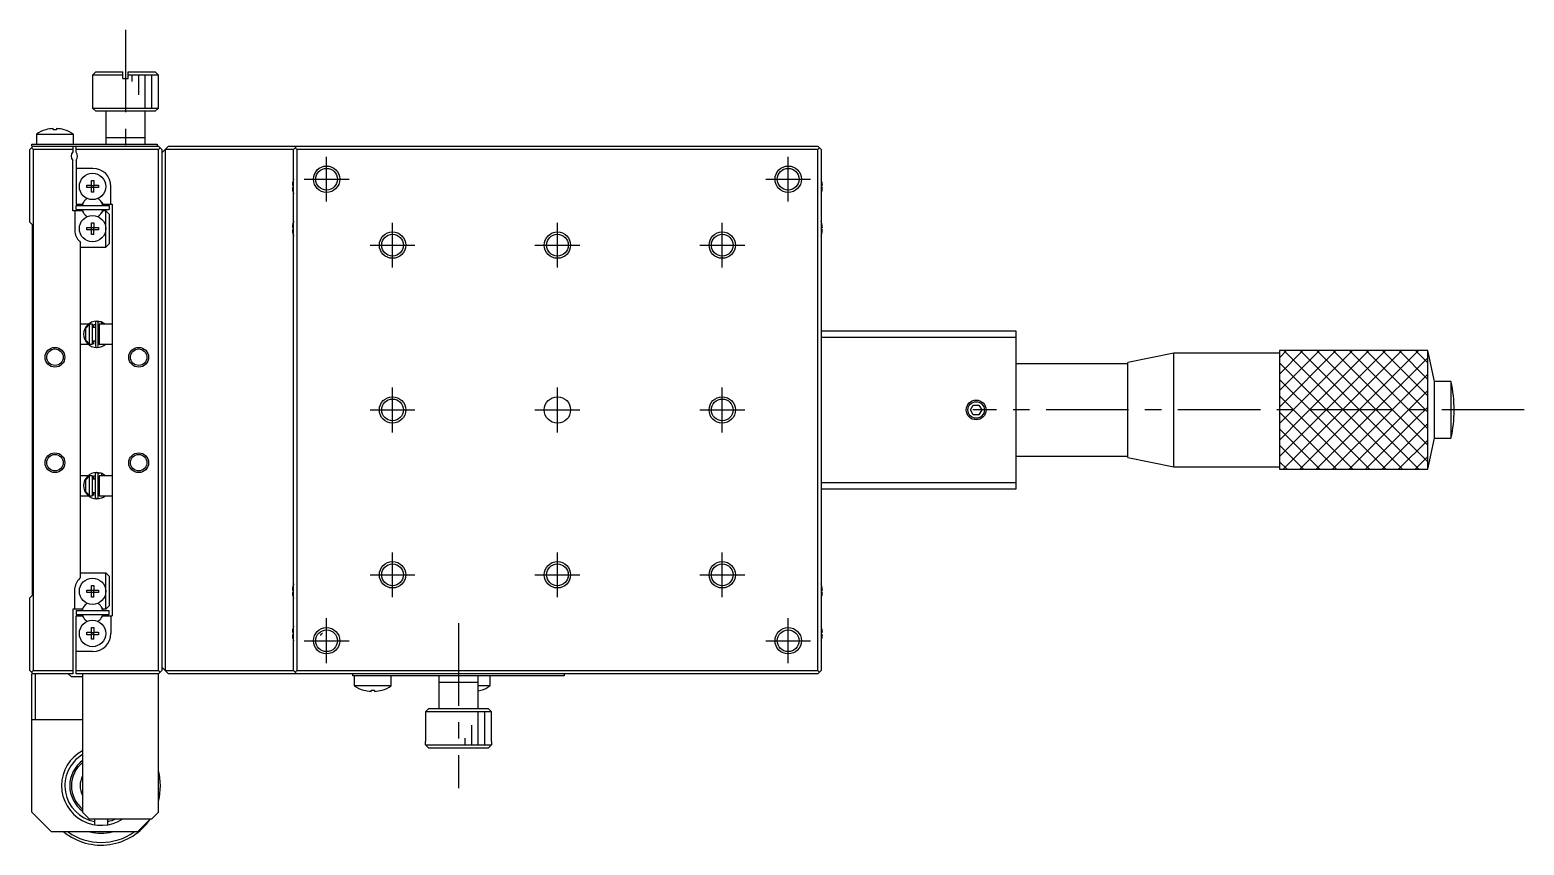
# Model space of a CAD drawing. Extents: x -465 to 395, y -48 to 622.
# Drawn here: x -394.2 to -167.6, y 263.3 to 386.9 of the extents above; entities that cross this region are included whole.
import ezdxf

# ---------------------------------------------------------------- set-up
doc = ezdxf.new("R2010")
doc.units = 0
doc.header["$LTSCALE"] = 10
doc.linetypes.add('CENTER', pattern=[2, 1.25, -0.25, 0.25, -0.25])
doc.layers.get('0').update_dxf_attribs({"linetype": 'CONTINUOUS'})
doc.layers.add('CENTER', color=1, linetype='CENTER')

msp = doc.modelspace()

# ---------------------------------------------------------------- linework, layer by layer
at = {"color": 7, "linetype": 'CONTINUOUS'}
for p, q in [((-384.178465, 380.580489), (-384.678465, 380.080489)), ((-380.078465, 380.080489), (-384.678465, 380.080489)), ((-384.678465, 380.080489), (-384.678465, 375.080489)), ((-384.178465, 380.580489), (-380.078465, 380.580489)), ((-380.078465, 379.580489), (-380.078465, 380.580489)), ((-380.078465, 379.580489), (-379.278465, 379.580489)), ((-379.278465, 380.580489), (-375.178465, 380.580489)), ((-379.278465, 379.580489), (-379.278465, 380.580489)), ((-374.678465, 380.080489), (-379.278465, 380.080489)), ((-374.678465, 380.080489), (-375.178465, 380.580489)), ((-374.678465, 375.080489), (-374.678465, 380.080489)), ((-384.678465, 375.080489), (-384.178465, 374.580489)), ((-384.678465, 375.080489), (-374.678465, 375.080489)), ((-375.178465, 374.580489), (-384.178465, 374.580489)), ((-382.678465, 374.580489), (-382.678465, 369.580489)), ((-376.678465, 369.580489), (-376.678465, 374.580489)), ((-375.178465, 374.580489), (-374.678465, 375.080489)), ((-391.777604, 371.773693), (-391.780613, 371.779862)), ((-390.638465, 371.773693), (-390.638465, 371.966951)), ((-390.118465, 371.773693), (-390.638465, 371.773693)), ((-390.118465, 371.966951), (-390.118465, 371.773693)), ((-388.976318, 371.779862), (-388.979326, 371.773693)), ((-393.878465, 369.280489), (-393.878465, 369.580489)), ((-393.878465, 369.580489), (-374.878465, 369.580489)), ((-393.178465, 371.122952), (-387.578465, 371.122952)), ((-393.178465, 371.122952), (-393.178465, 369.580489)), ((-387.578465, 369.580489), (-387.578465, 371.122952)), ((-376.678465, 370.580489), (-382.678465, 370.580489)), ((-374.878465, 369.580489), (-374.878465, 369.280489)), ((-393.678465, 369.280489), (-394.178465, 368.780489)), ((-394.178465, 357.780489), (-394.178465, 368.780489)), ((-393.678465, 368.780489), (-393.928465, 369.030489)), ((-393.878465, 369.280489), (-374.678465, 369.280489)), ((-393.678465, 368.780489), (-393.678465, 289.780489)), ((-387.678465, 368.780489), (-393.678465, 368.780489)), ((-387.678465, 369.280489), (-387.678465, 368.441927)), ((-387.678465, 359.480489), (-387.678465, 367.119051)), ((-387.178465, 368.380489), (-387.178465, 369.280489)), ((-374.678465, 368.780489), (-387.178465, 368.780489)), ((-387.178465, 367.180489), (-387.178465, 360.480489)), ((-374.678465, 369.280489), (-374.178465, 368.780489)), ((-374.428465, 369.030489), (-374.678465, 368.780489)), ((-374.678465, 289.780489), (-374.678465, 368.780489)), ((-374.178465, 368.280489), (-373.178465, 369.280489)), ((-374.178465, 368.780489), (-374.178465, 289.780489)), ((-373.678465, 368.780489), (-373.678465, 289.780489)), ((-354.178465, 368.780489), (-373.678465, 368.780489)), ((-373.178465, 369.280489), (-274.678465, 369.280489)), ((-353.678465, 369.280489), (-354.178465, 368.780489)), ((-354.178465, 289.780489), (-354.178465, 368.780489)), ((-353.928465, 369.030489), (-353.678465, 368.780489)), ((-353.678465, 368.780489), (-353.678465, 289.780489)), ((-274.678465, 368.780489), (-353.678465, 368.780489)), ((-274.178465, 368.780489), (-274.678465, 369.280489)), ((-274.678465, 368.780489), (-274.428465, 369.030489)), ((-274.678465, 289.780489), (-274.678465, 368.780489)), ((-274.178465, 368.780489), (-274.178465, 289.780489)), ((-384.628465, 365.930489), (-387.178465, 365.930489)), ((-385.564827, 363.360489), (-384.858465, 363.360489)), ((-385.564827, 363.000489), (-385.564827, 363.360489)), ((-384.858465, 363.000489), (-385.564827, 363.000489)), ((-384.858465, 364.06685), (-384.498465, 364.06685)), ((-384.858465, 363.360489), (-384.858465, 364.06685)), ((-384.848093, 363.350117), (-384.858465, 363.360489)), ((-384.848093, 363.010861), (-384.858465, 363.000489)), ((-384.858465, 362.294127), (-384.858465, 363.000489)), ((-384.848093, 363.010861), (-384.848093, 363.350117)), ((-384.848093, 363.350117), (-384.508837, 363.350117)), ((-384.508837, 363.010861), (-384.848093, 363.010861)), ((-384.508837, 363.350117), (-384.498465, 363.360489)), ((-384.508837, 363.350117), (-384.508837, 363.010861)), ((-384.508837, 363.010861), (-384.498465, 363.000489)), ((-384.498465, 364.06685), (-384.498465, 363.360489)), ((-384.498465, 363.360489), (-383.792104, 363.360489)), ((-383.792104, 363.000489), (-384.498465, 363.000489)), ((-384.498465, 362.294127), (-384.498465, 363.000489)), ((-383.792104, 363.360489), (-383.792104, 363.000489)), ((-381.878465, 360.480489), (-381.878465, 363.180489)), ((-354.368324, 363.360489), (-354.247987, 363.360489)), ((-354.247987, 363.000489), (-354.368324, 363.000489)), ((-354.252609, 364.069105), (-354.247987, 364.06685)), ((-354.247987, 363.360489), (-354.247987, 363.000489)), ((-274.108944, 364.06685), (-274.104321, 364.069105)), ((-274.108944, 363.000489), (-274.108944, 363.360489)), ((-274.108944, 363.360489), (-273.988606, 363.360489)), ((-273.988606, 363.000489), (-274.108944, 363.000489)), ((-387.178465, 360.480489), (-386.222877, 360.480489)), ((-386.222877, 360.480489), (-386.053281, 360.774239)), ((-384.498465, 362.294127), (-384.858465, 362.294127)), ((-383.30365, 360.774239), (-383.134053, 360.480489)), ((-383.134053, 360.480489), (-381.678465, 360.480489)), ((-381.678465, 360.480489), (-381.678465, 298.080489)), ((-354.247987, 362.294127), (-354.252609, 362.291873)), ((-274.104321, 362.291873), (-274.108944, 362.294127)), ((-386.222877, 359.480489), (-387.678465, 359.480489)), ((-387.378465, 359.480489), (-387.378465, 356.258474)), ((-387.178465, 359.680489), (-387.178465, 360.280489)), ((-387.178465, 360.280489), (-382.178465, 360.280489)), ((-387.178465, 359.680489), (-382.178465, 359.680489)), ((-386.053281, 359.186739), (-386.222877, 359.480489)), ((-383.134053, 359.480489), (-383.30365, 359.186739)), ((-382.678465, 359.480489), (-383.134053, 359.480489)), ((-382.678465, 359.480489), (-382.178465, 358.980489)), ((-382.678465, 353.980489), (-382.678465, 359.480489)), ((-382.178465, 360.280489), (-382.178465, 359.680489)), ((-382.178465, 358.980489), (-382.178465, 354.480489)), ((-394.178465, 357.780489), (-393.828465, 357.430489)), ((-393.828465, 357.430489), (-393.828465, 301.130489)), ((-385.564827, 356.960489), (-384.858465, 356.960489)), ((-385.564827, 356.600489), (-385.564827, 356.960489)), ((-384.858465, 356.600489), (-385.564827, 356.600489)), ((-384.858465, 357.66685), (-384.498465, 357.66685)), ((-384.858465, 356.960489), (-384.858465, 357.66685)), ((-384.848093, 356.950117), (-384.858465, 356.960489)), ((-384.848093, 356.610861), (-384.858465, 356.600489)), ((-384.858465, 355.894127), (-384.858465, 356.600489)), ((-384.498465, 355.894127), (-384.858465, 355.894127)), ((-384.848093, 356.610861), (-384.848093, 356.950117)), ((-384.848093, 356.950117), (-384.508837, 356.950117)), ((-384.508837, 356.610861), (-384.848093, 356.610861)), ((-384.508837, 356.950117), (-384.498465, 356.960489)), ((-384.508837, 356.950117), (-384.508837, 356.610861)), ((-384.508837, 356.610861), (-384.498465, 356.600489)), ((-384.498465, 357.66685), (-384.498465, 356.960489)), ((-384.498465, 356.960489), (-383.792104, 356.960489)), ((-383.792104, 356.600489), (-384.498465, 356.600489)), ((-384.498465, 355.894127), (-384.498465, 356.600489)), ((-383.792104, 356.960489), (-383.792104, 356.600489)), ((-354.368324, 356.960489), (-354.247987, 356.960489)), ((-354.247987, 356.600489), (-354.368324, 356.600489)), ((-354.252609, 357.669105), (-354.247987, 357.66685)), ((-354.247987, 355.894127), (-354.252609, 355.891873)), ((-354.247987, 356.960489), (-354.247987, 356.600489)), ((-274.108944, 357.66685), (-274.104321, 357.669105)), ((-274.108944, 356.600489), (-274.108944, 356.960489)), ((-274.108944, 356.960489), (-273.988606, 356.960489)), ((-273.988606, 356.600489), (-274.108944, 356.600489)), ((-274.104321, 355.891873), (-274.108944, 355.894127)), ((-386.478465, 303.859551), (-386.478465, 354.701427)), ((-386.478465, 353.980489), (-382.678465, 353.980489)), ((-382.178465, 354.480489), (-382.678465, 353.980489)), ((-385.32385, 342.280489), (-386.478465, 342.280489)), ((-385.678465, 341.697004), (-385.178465, 342.226172)), ((-384.678465, 342.280489), (-385.178465, 342.280489)), ((-385.178465, 342.280489), (-385.178465, 339.280489)), ((-384.678503, 342.16791), (-384.248783, 342.296781)), ((-384.678465, 339.280489), (-384.678465, 342.280489)), ((-384.478465, 341.780489), (-384.478465, 342.245036)), ((-384.248731, 342.537176), (-384.248731, 338.987176)), ((-383.243691, 342.602657), (-383.995091, 342.760709)), ((-383.807487, 342.606027), (-383.809318, 342.605248)), ((-383.774186, 342.619153), (-383.807487, 342.606027)), ((-383.798731, 338.987176), (-383.798731, 342.537176)), ((-383.740283, 342.630599), (-383.774186, 342.619153)), ((-383.70586, 342.640337), (-383.740283, 342.630599)), ((-383.671003, 342.648343), (-383.70586, 342.640337)), ((-383.678465, 342.280489), (-383.678465, 339.280489)), ((-381.678465, 342.280489), (-383.678465, 342.280489)), ((-383.635797, 342.654598), (-383.671003, 342.648343)), ((-383.600326, 342.659087), (-383.635797, 342.654598)), ((-383.564679, 342.661799), (-383.600326, 342.659087)), ((-383.528942, 342.662728), (-383.564679, 342.661799)), ((-383.493203, 342.66187), (-383.528942, 342.662728)), ((-383.457548, 342.659229), (-383.493203, 342.66187)), ((-383.422065, 342.654809), (-383.457548, 342.659229)), ((-383.38684, 342.648622), (-383.422065, 342.654809)), ((-383.351961, 342.640681), (-383.38684, 342.648622)), ((-383.35521, 342.294082), (-383.362097, 342.280489)), ((-383.348224, 342.308314), (-383.35521, 342.294082)), ((-383.317512, 342.631006), (-383.351961, 342.640681)), ((-383.243327, 342.602508), (-383.351697, 342.280462)), ((-383.341181, 342.323098), (-383.348224, 342.308314)), ((-383.334123, 342.338346), (-383.341181, 342.323098)), ((-383.327093, 342.353964), (-383.334123, 342.338346)), ((-383.320134, 342.369859), (-383.327093, 342.353964)), ((-383.313288, 342.385935), (-383.320134, 342.369859)), ((-383.28358, 342.619621), (-383.317512, 342.631006)), ((-383.306596, 342.402093), (-383.313288, 342.385935)), ((-383.300099, 342.418237), (-383.306596, 342.402093)), ((-383.293835, 342.434269), (-383.300099, 342.418237)), ((-383.287844, 342.450092), (-383.293835, 342.434269)), ((-383.28216, 342.46561), (-383.287844, 342.450092)), ((-383.251993, 342.607283), (-383.28358, 342.619621)), ((-383.276818, 342.48073), (-383.28216, 342.46561)), ((-383.271852, 342.49536), (-383.276818, 342.48073)), ((-383.267289, 342.509411), (-383.271852, 342.49536)), ((-383.26316, 342.522799), (-383.267289, 342.509411)), ((-383.259487, 342.535442), (-383.26316, 342.522799)), ((-383.256294, 342.547265), (-383.259487, 342.535442)), ((-383.253599, 342.558196), (-383.256294, 342.547265)), ((-383.25142, 342.568168), (-383.253599, 342.558196)), ((-383.253425, 342.60758), (-383.251283, 342.606891)), ((-382.724111, 342.280658), (-383.252466, 342.606357)), ((-383.249769, 342.577122), (-383.25142, 342.568168)), ((-383.251283, 342.606891), (-383.24967, 342.60495)), ((-383.248656, 342.585003), (-383.249769, 342.577122)), ((-383.24967, 342.60495), (-383.248596, 342.601767)), ((-383.248087, 342.591764), (-383.248656, 342.585003)), ((-383.248596, 342.601767), (-383.248068, 342.597363)), ((-383.248068, 342.597363), (-383.248087, 342.591764)), ((-383.210137, 342.588076), (-383.243691, 342.602657)), ((-385.678465, 339.863974), (-385.678465, 341.697004)), ((-384.248731, 341.780489), (-384.678465, 341.780489)), ((-383.798731, 341.937624), (-383.678473, 342.166342)), ((-383.678465, 341.780489), (-383.798731, 341.780489)), ((-274.178465, 341.280489), (-244.678465, 341.280489)), ((-244.678465, 340.280489), (-274.178465, 340.280489)), ((-244.678465, 341.280489), (-244.678465, 317.280489)), ((-386.478465, 339.280489), (-385.365084, 339.280489)), ((-385.178465, 339.334806), (-385.678465, 339.863974)), ((-385.178465, 339.280489), (-384.678465, 339.280489)), ((-384.678465, 339.780489), (-384.248731, 339.780489)), ((-384.478465, 339.280489), (-384.478465, 339.780489)), ((-383.798731, 339.780489), (-383.678465, 339.780489)), ((-383.67851, 339.358036), (-383.798731, 339.586728)), ((-383.674038, 339.251214), (-383.798713, 339.227558)), ((-383.678465, 339.280489), (-381.678465, 339.280489)), ((-383.567231, 339.280115), (-383.674038, 339.251214)), ((-383.31058, 338.894952), (-383.251993, 338.917069)), ((-383.255574, 338.917131), (-383.253425, 338.916773)), ((-383.253425, 338.916773), (-383.253743, 338.917548)), ((-383.251993, 338.917069), (-383.253425, 338.916773)), ((-383.25225, 338.918086), (-383.221994, 338.931042)), ((-220.678465, 337.880489), (-227.678465, 336.480489)), ((-220.678465, 320.680489), (-220.678465, 337.880489)), ((-204.678465, 337.880489), (-220.678465, 337.880489)), ((-204.678465, 338.280489), (-204.678465, 320.280489)), ((-182.178465, 338.280489), (-204.678465, 338.280489)), ((-182.178465, 338.280489), (-204.678465, 338.280489)), ((-204.678465, 338.280489), (-204.678465, 320.280489)), ((-181.178465, 333.580489), (-182.178465, 338.280489)), ((-182.178465, 320.280489), (-182.178465, 338.280489)), ((-182.178465, 320.280489), (-182.178465, 338.280489)), ((-227.678465, 336.280489), (-244.678465, 336.280489)), ((-227.678465, 322.080489), (-227.678465, 336.480489)), ((-178.678465, 333.580489), (-181.178465, 333.580489)), ((-181.178465, 324.980489), (-181.178465, 333.580489)), ((-178.678465, 333.580489), (-178.678465, 324.980489)), ((-251.544491, 329.280489), (-251.111478, 330.030489)), ((-251.111478, 328.530489), (-251.544491, 329.280489)), ((-251.111478, 330.030489), (-250.245453, 330.030489)), ((-250.245453, 330.030489), (-249.81244, 329.280489)), ((-249.81244, 329.280489), (-250.245453, 328.530489)), ((-250.245453, 328.530489), (-251.111478, 328.530489)), ((-182.178465, 320.280489), (-181.178465, 324.980489)), ((-181.178465, 324.980489), (-178.678465, 324.980489)), ((-244.678465, 322.280489), (-227.678465, 322.280489)), ((-227.678465, 322.080489), (-220.678465, 320.680489)), ((-384.25796, 319.57486), (-384.25796, 316.02486)), ((-383.219365, 319.625759), (-384.004319, 319.798393)), ((-383.816715, 319.64371), (-383.818547, 319.642932)), ((-383.783414, 319.656837), (-383.816715, 319.64371)), ((-383.80796, 316.02486), (-383.80796, 319.57486)), ((-383.749511, 319.668283), (-383.783414, 319.656837)), ((-383.715089, 319.67802), (-383.749511, 319.668283)), ((-383.680232, 319.686026), (-383.715089, 319.67802)), ((-383.645025, 319.692281), (-383.680232, 319.686026)), ((-383.609555, 319.69677), (-383.645025, 319.692281)), ((-383.573908, 319.699482), (-383.609555, 319.69677)), ((-383.538171, 319.700411), (-383.573908, 319.699482)), ((-383.502431, 319.699554), (-383.538171, 319.700411)), ((-383.466776, 319.696912), (-383.502431, 319.699554)), ((-383.431293, 319.692493), (-383.466776, 319.696912)), ((-383.396069, 319.686305), (-383.431293, 319.692493)), ((-383.361189, 319.678365), (-383.396069, 319.686305)), ((-383.252556, 319.640191), (-383.381373, 319.28046)), ((-383.326741, 319.66869), (-383.361189, 319.678365)), ((-383.292809, 319.657304), (-383.326741, 319.66869)), ((-383.289058, 319.509821), (-383.295242, 319.492714)), ((-383.261222, 319.644967), (-383.292809, 319.657304)), ((-383.283314, 319.526386), (-383.289058, 319.509821)), ((-383.278055, 319.542285), (-383.283314, 319.526386)), ((-383.273319, 319.5574), (-383.278055, 319.542285)), ((-383.269141, 319.571617), (-383.273319, 319.5574)), ((-383.265553, 319.584829), (-383.269141, 319.571617)), ((-383.262582, 319.59694), (-383.265553, 319.584829)), ((-383.262653, 319.645263), (-383.260304, 319.644419)), ((-383.26025, 319.607856), (-383.262582, 319.59694)), ((-382.690488, 319.280641), (-383.261694, 319.64404)), ((-383.260304, 319.644419), (-383.25861, 319.642026)), ((-383.258574, 319.617498), (-383.26025, 319.607856)), ((-383.25861, 319.642026), (-383.257586, 319.638103)), ((-383.257568, 319.625792), (-383.258574, 319.617498)), ((-383.257586, 319.638103), (-383.257237, 319.632678)), ((-383.257237, 319.632678), (-383.257568, 319.625792)), ((-220.678465, 320.680489), (-204.678465, 320.680489)), ((-204.678465, 320.280489), (-182.178465, 320.280489)), ((-204.678465, 320.280489), (-182.178465, 320.280489)), ((-385.374926, 319.280489), (-386.478465, 319.280489)), ((-385.678465, 318.697004), (-385.178465, 319.226172)), ((-385.678465, 316.863974), (-385.678465, 318.697004)), ((-384.678465, 319.280489), (-385.178465, 319.280489)), ((-385.178465, 319.280489), (-385.178465, 316.280489)), ((-384.678516, 319.209842), (-384.258011, 319.334465)), ((-384.678465, 316.280489), (-384.678465, 319.280489)), ((-384.25796, 318.780489), (-384.678465, 318.780489)), ((-384.478465, 319.280489), (-384.492962, 319.280489)), ((-384.478465, 318.780489), (-384.478465, 319.280489)), ((-383.80796, 318.975308), (-383.678496, 319.210014)), ((-383.678465, 318.780489), (-383.80796, 318.780489)), ((-383.678465, 319.280489), (-383.678465, 316.280489)), ((-381.678465, 319.280489), (-383.678465, 319.280489)), ((-383.384838, 319.29286), (-383.391869, 319.280489)), ((-383.377532, 319.306311), (-383.384838, 319.29286)), ((-383.370005, 319.320744), (-383.377532, 319.306311)), ((-383.362314, 319.336048), (-383.370005, 319.320744)), ((-383.354515, 319.35211), (-383.362314, 319.336048)), ((-383.346668, 319.36881), (-383.354515, 319.35211)), ((-383.338831, 319.386023), (-383.346668, 319.36881)), ((-383.331063, 319.40362), (-383.338831, 319.386023)), ((-383.323421, 319.421469), (-383.331063, 319.40362)), ((-383.315963, 319.439438), (-383.323421, 319.421469)), ((-383.308745, 319.457391), (-383.315963, 319.439438)), ((-383.301821, 319.475194), (-383.308745, 319.457391)), ((-383.295242, 319.492714), (-383.301821, 319.475194)), ((-274.178465, 318.280489), (-244.678465, 318.280489)), ((-244.678465, 317.280489), (-274.178465, 317.280489)), ((-386.478465, 316.280489), (-385.331005, 316.280489)), ((-385.178465, 316.334806), (-385.678465, 316.863974)), ((-385.178465, 316.280489), (-384.678465, 316.280489)), ((-384.678465, 316.780489), (-384.25796, 316.780489)), ((-384.478465, 316.314592), (-384.478465, 316.780489)), ((-383.80796, 316.780489), (-383.678465, 316.780489)), ((-383.678506, 316.389712), (-383.80796, 316.624412)), ((-383.678452, 316.290026), (-383.807941, 316.265241)), ((-383.678465, 316.280489), (-381.678465, 316.280489)), ((-383.319808, 315.932635), (-383.261222, 315.954753)), ((-383.264802, 315.954815), (-383.262653, 315.954456)), ((-383.262653, 315.954456), (-383.262972, 315.955232)), ((-383.261222, 315.954753), (-383.262653, 315.954456)), ((-383.261478, 315.95577), (-383.231223, 315.968726)), ((-386.478465, 304.580489), (-382.678465, 304.580489)), ((-382.678465, 304.580489), (-382.178465, 304.080489)), ((-382.678465, 299.080489), (-382.678465, 304.580489)), ((-382.178465, 304.080489), (-382.178465, 299.580489)), ((-387.378465, 299.080489), (-387.378465, 302.302504)), ((-385.564827, 301.960489), (-384.858465, 301.960489)), ((-385.564827, 301.600489), (-385.564827, 301.960489)), ((-384.858465, 301.600489), (-385.564827, 301.600489)), ((-384.858465, 302.66685), (-384.498465, 302.66685)), ((-384.858465, 301.960489), (-384.858465, 302.66685)), ((-384.848093, 301.950117), (-384.858465, 301.960489)), ((-384.848093, 301.610861), (-384.858465, 301.600489)), ((-384.858465, 300.894127), (-384.858465, 301.600489)), ((-384.848093, 301.610861), (-384.848093, 301.950117)), ((-384.848093, 301.950117), (-384.508837, 301.950117)), ((-384.508837, 301.610861), (-384.848093, 301.610861)), ((-384.508837, 301.950117), (-384.498465, 301.960489)), ((-384.508837, 301.950117), (-384.508837, 301.610861)), ((-384.508837, 301.610861), (-384.498465, 301.600489)), ((-384.498465, 302.66685), (-384.498465, 301.960489)), ((-384.498465, 301.960489), (-383.792104, 301.960489)), ((-383.792104, 301.600489), (-384.498465, 301.600489)), ((-384.498465, 300.894127), (-384.498465, 301.600489)), ((-383.792104, 301.960489), (-383.792104, 301.600489)), ((-354.368324, 301.960489), (-354.247987, 301.960489)), ((-354.247987, 301.600489), (-354.368324, 301.600489)), ((-354.252609, 302.669105), (-354.247987, 302.66685)), ((-354.247987, 301.960489), (-354.247987, 301.600489)), ((-274.108944, 302.66685), (-274.104321, 302.669105)), ((-274.108944, 301.600489), (-274.108944, 301.960489)), ((-274.108944, 301.960489), (-273.988606, 301.960489)), ((-273.988606, 301.600489), (-274.108944, 301.600489)), ((-393.828465, 301.130489), (-394.178465, 300.780489)), ((-394.178465, 289.780489), (-394.178465, 300.780489)), ((-386.053281, 299.374239), (-386.222877, 299.080489)), ((-384.498465, 300.894127), (-384.858465, 300.894127)), ((-383.134053, 299.080489), (-383.30365, 299.374239)), ((-382.178465, 299.580489), (-382.678465, 299.080489)), ((-354.247987, 300.894127), (-354.252609, 300.891873)), ((-274.104321, 300.891873), (-274.108944, 300.894127)), ((-386.222877, 299.080489), (-387.678465, 299.080489)), ((-387.678465, 299.080489), (-387.678465, 289.280489)), ((-387.178465, 298.880489), (-382.178465, 298.880489)), ((-387.178465, 298.880489), (-387.178465, 298.280489)), ((-387.178465, 298.280489), (-382.178465, 298.280489)), ((-387.178465, 298.080489), (-386.222877, 298.080489)), ((-387.178465, 289.280489), (-387.178465, 298.080489)), ((-386.222877, 298.080489), (-386.053281, 297.786739)), ((-383.30365, 297.786739), (-383.134053, 298.080489)), ((-382.678465, 299.080489), (-383.134053, 299.080489)), ((-383.134053, 298.080489), (-381.678465, 298.080489)), ((-382.178465, 298.280489), (-382.178465, 298.880489)), ((-381.878465, 298.080489), (-381.878465, 295.380489)), ((-385.564827, 295.560489), (-384.858465, 295.560489)), ((-385.564827, 295.200489), (-385.564827, 295.560489)), ((-384.858465, 295.200489), (-385.564827, 295.200489)), ((-384.858465, 296.26685), (-384.498465, 296.26685)), ((-384.858465, 295.560489), (-384.858465, 296.26685)), ((-384.848093, 295.550117), (-384.858465, 295.560489)), ((-384.848093, 295.210861), (-384.858465, 295.200489)), ((-384.858465, 294.494127), (-384.858465, 295.200489)), ((-384.848093, 295.210861), (-384.848093, 295.550117)), ((-384.848093, 295.550117), (-384.508837, 295.550117)), ((-384.508837, 295.210861), (-384.848093, 295.210861)), ((-384.508837, 295.550117), (-384.498465, 295.560489)), ((-384.508837, 295.550117), (-384.508837, 295.210861)), ((-384.508837, 295.210861), (-384.498465, 295.200489)), ((-384.498465, 296.26685), (-384.498465, 295.560489)), ((-384.498465, 295.560489), (-383.792104, 295.560489)), ((-383.792104, 295.200489), (-384.498465, 295.200489)), ((-384.498465, 294.494127), (-384.498465, 295.200489)), ((-383.792104, 295.560489), (-383.792104, 295.200489)), ((-354.368324, 295.560489), (-354.247987, 295.560489)), ((-354.247987, 295.200489), (-354.368324, 295.200489)), ((-354.252609, 296.269105), (-354.247987, 296.26685)), ((-354.247987, 295.560489), (-354.247987, 295.200489)), ((-350.076412, 295.097154), (-350.07625, 295.102011)), ((-350.07625, 295.102011), (-350.075607, 295.112011)), ((-350.075607, 295.112011), (-350.074499, 295.12232)), ((-350.074499, 295.12232), (-350.072938, 295.132633)), ((-350.072938, 295.132633), (-350.070931, 295.142922)), ((-350.070931, 295.142922), (-350.068483, 295.153157)), ((-350.068483, 295.153157), (-350.06461, 295.166452)), ((-350.06461, 295.166452), (-350.059998, 295.179627)), ((-350.059998, 295.179627), (-350.05469, 295.192636)), ((-350.05469, 295.192636), (-350.048729, 295.205432)), ((-350.048729, 295.205432), (-350.042157, 295.21797)), ((-350.042157, 295.21797), (-350.035018, 295.230202)), ((-350.035018, 295.230202), (-350.026783, 295.242954)), ((-350.026783, 295.242954), (-350.017971, 295.255381)), ((-350.017971, 295.255381), (-350.008635, 295.267464)), ((-350.008635, 295.267464), (-349.99883, 295.279184)), ((-349.99883, 295.279184), (-349.984694, 295.294668)), ((-349.984694, 295.294668), (-349.969823, 295.309508)), ((-349.969823, 295.309508), (-349.954321, 295.323702)), ((-349.954321, 295.323702), (-349.927621, 295.345736)), ((-349.927621, 295.345736), (-349.899612, 295.366233)), ((-349.899612, 295.366233), (-349.870493, 295.385262)), ((-349.870493, 295.385262), (-349.840462, 295.402896)), ((-349.840462, 295.402896), (-349.80972, 295.419205)), ((-349.80972, 295.419205), (-349.778465, 295.43426)), ((-274.108944, 296.26685), (-274.104321, 296.269105)), ((-274.108944, 295.200489), (-274.108944, 295.560489)), ((-274.108944, 295.560489), (-273.988606, 295.560489)), ((-273.988606, 295.200489), (-274.108944, 295.200489)), ((-384.628465, 292.630489), (-387.178465, 292.630489)), ((-384.498465, 294.494127), (-384.858465, 294.494127)), ((-354.247987, 294.494127), (-354.252609, 294.491873)), ((-274.104321, 294.491873), (-274.108944, 294.494127)), ((-373.178465, 289.280489), (-374.178465, 290.280489)), ((-394.178465, 289.780489), (-393.678465, 289.280489)), ((-393.928465, 289.530489), (-393.678465, 289.780489)), ((-387.678465, 289.280489), (-393.878465, 289.280489)), ((-393.878465, 268.280489), (-393.878465, 289.280489)), ((-393.678465, 289.780489), (-387.678465, 289.780489)), ((-393.378465, 289.280489), (-393.378465, 282.280489)), ((-387.878465, 288.780489), (-388.378465, 289.280489)), ((-386.178465, 288.780489), (-387.878465, 288.780489)), ((-387.178465, 289.780489), (-374.678465, 289.780489)), ((-374.678465, 289.280489), (-387.178465, 289.280489)), ((-386.178465, 289.280489), (-386.178465, 268.280489)), ((-374.678465, 289.780489), (-374.428465, 289.530489)), ((-374.178465, 289.780489), (-374.678465, 289.280489)), ((-374.678465, 268.280489), (-374.678465, 289.280489)), ((-373.678465, 289.780489), (-354.178465, 289.780489)), ((-274.678465, 289.280489), (-373.178465, 289.280489)), ((-354.178465, 289.780489), (-353.678465, 289.280489)), ((-353.928465, 289.530489), (-353.678465, 289.780489)), ((-353.678465, 289.780489), (-274.678465, 289.780489)), ((-345.178465, 288.980489), (-345.178465, 289.280489)), ((-313.178465, 288.980489), (-345.178465, 288.980489)), ((-344.978465, 288.980489), (-344.978465, 287.438026)), ((-339.378465, 287.438026), (-339.378465, 288.980489)), ((-332.178465, 288.980489), (-332.178465, 283.980489)), ((-332.178465, 287.980489), (-326.178465, 287.980489)), ((-326.178465, 283.980489), (-326.178465, 288.980489)), ((-324.378465, 287.438026), (-324.378465, 288.980489)), ((-313.178465, 289.280489), (-313.178465, 288.980489)), ((-274.678465, 289.780489), (-274.428465, 289.530489)), ((-274.678465, 289.280489), (-274.178465, 289.780489)), ((-339.378465, 287.438026), (-344.978465, 287.438026)), ((-343.580613, 286.781116), (-343.577604, 286.787284)), ((-342.438465, 286.787284), (-341.918465, 286.787284)), ((-342.438465, 286.594027), (-342.438465, 286.787284)), ((-341.918465, 286.787284), (-341.918465, 286.594027)), ((-340.779326, 286.787284), (-340.776318, 286.781116)), ((-324.378465, 287.438026), (-326.178465, 287.438026)), ((-325.779326, 286.787284), (-325.776318, 286.781116)), ((-333.678465, 283.980489), (-334.178465, 283.480489)), ((-324.178465, 283.480489), (-334.178465, 283.480489)), ((-334.178465, 283.480489), (-334.178465, 278.980489)), ((-333.678465, 283.980489), (-324.678465, 283.980489)), ((-324.178465, 283.480489), (-324.678465, 283.980489)), ((-324.178465, 278.980489), (-324.178465, 283.480489)), ((-386.178465, 282.280489), (-393.878465, 282.280489)), ((-334.16244, 278.980489), (-334.178465, 278.980489)), ((-334.16244, 278.480489), (-334.16244, 278.980489)), ((-324.178465, 278.980489), (-324.194491, 278.980489)), ((-324.194491, 278.980489), (-324.194491, 278.480489)), ((-334.16244, 278.480489), (-324.194491, 278.480489)), ((-333.660652, 277.980489), (-334.16244, 278.480489)), ((-324.696278, 277.980489), (-333.660652, 277.980489)), ((-324.194491, 278.480489), (-324.696278, 277.980489)), ((-393.878465, 268.280489), (-390.878465, 265.280489)), ((-386.178465, 268.280489), (-385.178465, 267.280489)), ((-375.678465, 267.280489), (-374.678465, 268.280489)), ((-377.878465, 265.280489), (-390.878465, 265.280489)), ((-385.178465, 267.280489), (-375.678465, 267.280489)), ((-384.378465, 267.280489), (-384.378465, 266.364409)), ((-382.378465, 266.364409), (-382.378465, 267.280489)), ((-377.878465, 265.280489), (-375.878465, 267.280489))]:
    msp.add_line(p, q, dxfattribs=at)
at = {"color": 3, "linetype": 'CONTINUOUS'}
for p, q in [((-378.678465, 379.080489), (-378.678465, 380.080489)), ((-377.678465, 377.080489), (-377.678465, 380.080489)), ((-376.678465, 375.080489), (-376.678465, 380.080489)), ((-375.678465, 375.080489), (-375.678465, 380.080489)), ((-204.678465, 337.21258), (-203.610557, 338.280489)), ((-204.678465, 334.71258), (-201.110557, 338.280489)), ((-204.678465, 332.21258), (-198.610557, 338.280489)), ((-204.678465, 329.71258), (-196.110557, 338.280489)), ((-204.032512, 338.280489), (-193.821535, 328.069511)), ((-203.821535, 328.069511), (-193.610557, 338.280489)), ((-201.532512, 338.280489), (-191.321535, 328.069511)), ((-201.321535, 328.069511), (-191.110557, 338.280489)), ((-199.032512, 338.280489), (-188.821535, 328.069511)), ((-198.821535, 328.069511), (-188.610557, 338.280489)), ((-196.532512, 338.280489), (-186.321535, 328.069511)), ((-196.321535, 328.069511), (-186.110557, 338.280489)), ((-194.032512, 338.280489), (-183.821535, 328.069511)), ((-193.821535, 328.069511), (-183.610557, 338.280489)), ((-191.532512, 338.280489), (-182.178465, 328.926442)), ((-189.032512, 338.280489), (-182.178465, 331.426442)), ((-186.532512, 338.280489), (-182.178465, 333.926442)), ((-184.032512, 338.280489), (-182.178465, 336.426442)), ((-204.678465, 336.426442), (-196.321535, 328.069511)), ((-191.321535, 328.069511), (-182.178465, 337.21258)), ((-204.678465, 333.926442), (-198.821535, 328.069511)), ((-188.821535, 328.069511), (-182.178465, 334.71258)), ((-204.678465, 331.426442), (-201.321535, 328.069511)), ((-186.321535, 328.069511), (-182.178465, 332.21258)), ((-204.678465, 328.926442), (-203.821535, 328.069511)), ((-183.821535, 328.069511), (-182.178465, 329.71258)), ((-204.678465, 327.21258), (-203.821535, 328.069511)), ((-204.678465, 324.71258), (-201.321535, 328.069511)), ((-204.678465, 322.21258), (-198.821535, 328.069511)), ((-204.678465, 326.426442), (-198.532512, 320.280489)), ((-204.110557, 320.280489), (-196.321535, 328.069511)), ((-203.821535, 328.069511), (-196.032512, 320.280489)), ((-201.610557, 320.280489), (-193.821535, 328.069511)), ((-201.321535, 328.069511), (-193.532512, 320.280489)), ((-199.110557, 320.280489), (-191.321535, 328.069511)), ((-198.821535, 328.069511), (-191.032512, 320.280489)), ((-196.610557, 320.280489), (-188.821535, 328.069511)), ((-196.321535, 328.069511), (-188.532512, 320.280489)), ((-194.110557, 320.280489), (-186.321535, 328.069511)), ((-193.821535, 328.069511), (-186.032512, 320.280489)), ((-191.610557, 320.280489), (-183.821535, 328.069511)), ((-191.321535, 328.069511), (-183.532512, 320.280489)), ((-189.110557, 320.280489), (-182.178465, 327.21258)), ((-188.821535, 328.069511), (-182.178465, 321.426442)), ((-186.321535, 328.069511), (-182.178465, 323.926442)), ((-183.821535, 328.069511), (-182.178465, 326.426442)), ((-186.610557, 320.280489), (-182.178465, 324.71258)), ((-204.678465, 323.926442), (-201.032512, 320.280489)), ((-184.110557, 320.280489), (-182.178465, 322.21258)), ((-204.678465, 321.426442), (-203.532512, 320.280489)), ((-326.178465, 278.480489), (-326.178465, 283.480489)), ((-325.178465, 278.480489), (-325.178465, 283.480489)), ((-327.178465, 278.480489), (-327.178465, 281.480489)), ((-328.178465, 278.480489), (-328.178465, 279.480489))]:
    msp.add_line(p, q, dxfattribs=at)
at = {"color": 7, "linetype": 'CONTINUOUS'}
for centre, radius in [((-384.678465, 363.180489), 2), ((-349.178465, 364.280489), 1.65), ((-279.178465, 364.280489), 1.65), ((-384.678465, 356.780489), 2), ((-339.178465, 354.280489), 1.65), ((-314.178465, 354.280489), 1.65), ((-289.178465, 354.280489), 1.65), ((-390.378465, 337.280489), 1.25), ((-377.678465, 337.280489), 1.25), ((-339.178465, 329.280489), 1.65), ((-314.178465, 329.280489), 2), ((-289.178465, 329.280489), 1.65), ((-250.678465, 329.280489), 1.25), ((-390.378465, 321.280489), 1.25), ((-377.678465, 321.280489), 1.25), ((-339.178465, 304.280489), 1.65), ((-314.178465, 304.280489), 1.65), ((-289.178465, 304.280489), 1.65), ((-384.678465, 301.780489), 2), ((-384.678465, 295.380489), 2), ((-349.178465, 294.280489), 1.65), ((-279.178465, 294.280489), 1.65)]:
    msp.add_circle(centre, radius, dxfattribs=at)
at = {"color": 3, "linetype": 'CONTINUOUS'}
for centre, radius in [((-349.178465, 364.280489), 2), ((-279.178465, 364.280489), 2), ((-339.178465, 354.280489), 2), ((-314.178465, 354.280489), 2), ((-289.178465, 354.280489), 2), ((-390.378465, 337.280489), 1.5), ((-377.678465, 337.280489), 1.5), ((-339.178465, 329.280489), 2), ((-289.178465, 329.280489), 2), ((-250.678465, 329.280489), 1.5), ((-390.378465, 321.280489), 1.5), ((-377.678465, 321.280489), 1.5), ((-339.178465, 304.280489), 2), ((-314.178465, 304.280489), 2), ((-289.178465, 304.280489), 2), ((-349.178465, 294.280489), 2), ((-279.178465, 294.280489), 2)]:
    msp.add_circle(centre, radius, dxfattribs=at)
at = {"color": 7, "linetype": 'CONTINUOUS'}
for centre, radius, start, end in [((-390.378465, 366.980489), 5, 106.285843, 124.055798), ((-390.378465, 366.980489), 4.993235, 92.984767, 106.272555), ((-390.378465, 366.980489), 4.993235, 73.727445, 87.015233), ((-390.378465, 366.980489), 5, 55.944202, 73.714157), ((-386.928465, 367.780489), 1, 138.590378, 221.409622), ((-387.978465, 367.780489), 1, 323.130102, 36.869898), ((-384.628465, 363.180489), 2.75, 0, 90), ((-351.178465, 363.180489), 3.194933, 163.893288, 176.770291), ((-351.178465, 363.180489), 3.194933, 183.229709, 196.106712), ((-351.178465, 363.180489), 3.2, 159.635865, 163.877467), ((-277.178465, 363.180489), 3.2, 16.122533, 20.364135), ((-277.178465, 363.180489), 3.194933, 3.229709, 16.106712), ((-277.178465, 363.180489), 3.194933, 343.893288, 356.770291), ((-384.678465, 359.980488), 1.5875, 149.999969, 169.106987), ((-384.678465, 359.980489), 1.5875, 135, 150), ((-384.563465, 359.865679), 1.75, 121.886504, 135.004406), ((-384.678465, 359.980488), 1.5875, 120.433182, 134.999975), ((-384.678465, 359.980488), 1.5875, 30.000031, 59.566818), ((-384.793465, 359.865679), 1.75, 44.995594, 58.113496), ((-384.678465, 359.980488), 1.5875, 10.893013, 30.000031), ((-351.178465, 363.180489), 3.2, 196.122533, 200.364135), ((-277.178465, 363.180489), 3.2, 339.635865, 343.877467), ((-384.678465, 359.980488), 1.5875, 190.893041, 210), ((-384.678465, 359.980489), 1.5875, 210, 225), ((-384.678465, 359.980488), 1.5875, 224.999975, 239.566737), ((-384.563465, 360.095299), 1.75, 224.995594, 238.113496), ((-384.678465, 359.980488), 1.5875, 300.433263, 315.000025), ((-384.793465, 360.095299), 1.75, 301.886504, 315.004406), ((-384.678465, 359.980488), 1.5875, 315.000026, 349.106959), ((-384.678465, 356.780489), 2.75, 190.942499, 229.114807), ((-351.178465, 356.780489), 3.194933, 163.893288, 176.770291), ((-351.178465, 356.780489), 3.194933, 183.229709, 196.106712), ((-351.178465, 356.780489), 3.2, 159.635865, 163.877467), ((-351.178465, 356.780489), 3.2, 196.122533, 200.364135), ((-277.178465, 356.780489), 3.2, 16.122533, 20.364135), ((-277.178465, 356.780489), 3.2, 339.635865, 343.877467), ((-277.178465, 356.780489), 3.194933, 3.229709, 16.106712), ((-277.178465, 356.780489), 3.194933, 343.893288, 356.770291), ((-384.023693, 340.762221), 1.998762, 90.738023, 269.187021), ((-384.023731, 342.537176), 0.225, 0, 180), ((-384.023731, 338.987176), 0.225, 180, 0), ((-384.025159, 340.765943), 2.002574, 270.859394, 312.103214), ((-196.918465, 329.280489), 18.74, 346.734971, 13.265029), ((-384.032921, 317.799904), 1.998762, 90.738023, 269.187021), ((-384.03296, 319.57486), 0.225, 0, 180), ((-384.03296, 316.02486), 0.225, 180, 0), ((-384.034555, 317.80451), 2.00346, 270.863794, 310.459737), ((-384.678465, 301.780489), 2.75, 130.885193, 169.057501), ((-351.178465, 301.780489), 3.194933, 163.893288, 176.770291), ((-351.178465, 301.780489), 3.194933, 183.229709, 196.106712), ((-351.178465, 301.780489), 3.2, 159.635865, 163.877467), ((-277.178465, 301.780489), 3.2, 16.122533, 20.364135), ((-277.178465, 301.780489), 3.194933, 3.229709, 16.106712), ((-277.178465, 301.780489), 3.194933, 343.893288, 356.770291), ((-384.678465, 298.58049), 1.5875, 135.000026, 169.106959), ((-384.678465, 298.58049), 1.5875, 120.433263, 135.000025), ((-384.563465, 298.465679), 1.75, 121.886504, 135.004406), ((-384.678465, 298.58049), 1.5875, 44.999975, 59.566737), ((-384.793465, 298.465679), 1.75, 44.995594, 58.113496), ((-384.678465, 298.580489), 1.5875, 30, 45), ((-384.678465, 298.58049), 1.5875, 10.893041, 30), ((-351.178465, 301.780489), 3.2, 196.122533, 200.364135), ((-277.178465, 301.780489), 3.2, 339.635865, 343.877467), ((-384.678465, 298.58049), 1.5875, 190.893013, 210), ((-384.678465, 298.58049), 1.5875, 210.000031, 239.566818), ((-384.563465, 298.695299), 1.75, 224.995594, 238.113496), ((-384.678465, 298.58049), 1.5875, 300.433182, 314.999975), ((-384.793465, 298.695299), 1.75, 301.886504, 315.004406), ((-384.678465, 298.580489), 1.5875, 315, 330), ((-384.678465, 298.58049), 1.5875, 329.999969, 349.106987), ((-384.628465, 295.380489), 2.75, 270, 0), ((-351.178465, 295.380489), 3.194933, 163.893288, 176.770291), ((-351.178465, 295.380489), 3.194933, 183.229709, 196.106712), ((-351.178465, 295.380489), 3.2, 159.635865, 163.877467), ((-277.178465, 295.380489), 3.2, 16.122533, 20.364135), ((-277.178465, 295.380489), 3.194933, 3.229709, 16.106712), ((-277.178465, 295.380489), 3.194933, 343.893288, 356.770291), ((-351.178465, 295.380489), 3.2, 196.122533, 200.364135), ((-277.178465, 295.380489), 3.2, 339.635865, 343.877467), ((-342.178465, 291.580489), 5, 235.944202, 253.714157), ((-342.178465, 291.580489), 4.993235, 253.727445, 267.015233), ((-342.178465, 291.580489), 4.993235, 272.984767, 286.272555), ((-342.178465, 291.580489), 5, 286.285843, 304.055798), ((-327.178465, 291.580489), 4.993235, 281.552804, 286.272555), ((-327.178465, 291.580489), 5, 286.285843, 304.055798), ((-383.378465, 272.280489), 6, 117.818139, 303.55731), ((-383.378465, 272.280489), 5.5, 120.603295, 259.524318), ((-383.378465, 272.280489), 4.75, 126.119668, 233.880332), ((-383.378465, 272.280489), 9, 345.164888, 14.835112), ((-383.378465, 272.280489), 3.175, 151.871171, 208.128829), ((-383.378465, 272.280489), 9, 231.057559, 325.859311), ((-383.378465, 272.280489), 8.6, 234.484016, 305.515984), ((-383.378465, 272.280489), 7.2, 256.463797, 283.536203), ((-383.378465, 272.280489), 5.5, 280.475682, 294.619977)]:
    msp.add_arc(centre, radius, start, end, dxfattribs=at)
at = {"color": 3, "linetype": 'CONTINUOUS'}
msp.add_arc((-383.378465, 272.280489), 4.5, 128.478595, 231.521405, dxfattribs=at)
at = {"layer": 'CENTER', "color": 1, "linetype": 'CENTER'}
for p, q in [((-379.678465, 386.930489), (-379.678465, 366.930489)), ((-349.178465, 360.880489), (-349.178465, 367.680489)), ((-279.178465, 360.880489), (-279.178465, 367.680489)), ((-352.578465, 364.280489), (-345.778465, 364.280489)), ((-282.578465, 364.280489), (-275.778465, 364.280489)), ((-339.178465, 350.880489), (-339.178465, 357.680489)), ((-314.178465, 350.880489), (-314.178465, 357.680489)), ((-289.178465, 350.880489), (-289.178465, 357.680489)), ((-342.578465, 354.280489), (-335.778465, 354.280489)), ((-317.578465, 354.280489), (-310.778465, 354.280489)), ((-292.578465, 354.280489), (-285.778465, 354.280489)), ((-339.178465, 325.880489), (-339.178465, 332.680489)), ((-314.178465, 325.880489), (-314.178465, 332.680489)), ((-289.178465, 325.880489), (-289.178465, 332.680489)), ((-342.578465, 329.280489), (-335.778465, 329.280489)), ((-317.578465, 329.280489), (-310.778465, 329.280489)), ((-292.578465, 329.280489), (-285.778465, 329.280489)), ((-167.576414, 329.280489), (-251.178465, 329.280489)), ((-339.178465, 300.880489), (-339.178465, 307.680489)), ((-314.178465, 300.880489), (-314.178465, 307.680489)), ((-289.178465, 300.880489), (-289.178465, 307.680489)), ((-342.578465, 304.280489), (-335.778465, 304.280489)), ((-317.578465, 304.280489), (-310.778465, 304.280489)), ((-292.578465, 304.280489), (-285.778465, 304.280489)), ((-349.178465, 290.880489), (-349.178465, 297.680489)), ((-329.178465, 296.930489), (-329.178465, 271.930489)), ((-279.178465, 290.880489), (-279.178465, 297.680489)), ((-352.578465, 294.280489), (-345.778465, 294.280489)), ((-282.578465, 294.280489), (-275.778465, 294.280489))]:
    msp.add_line(p, q, dxfattribs=at)

doc.saveas('drawing.dxf')
